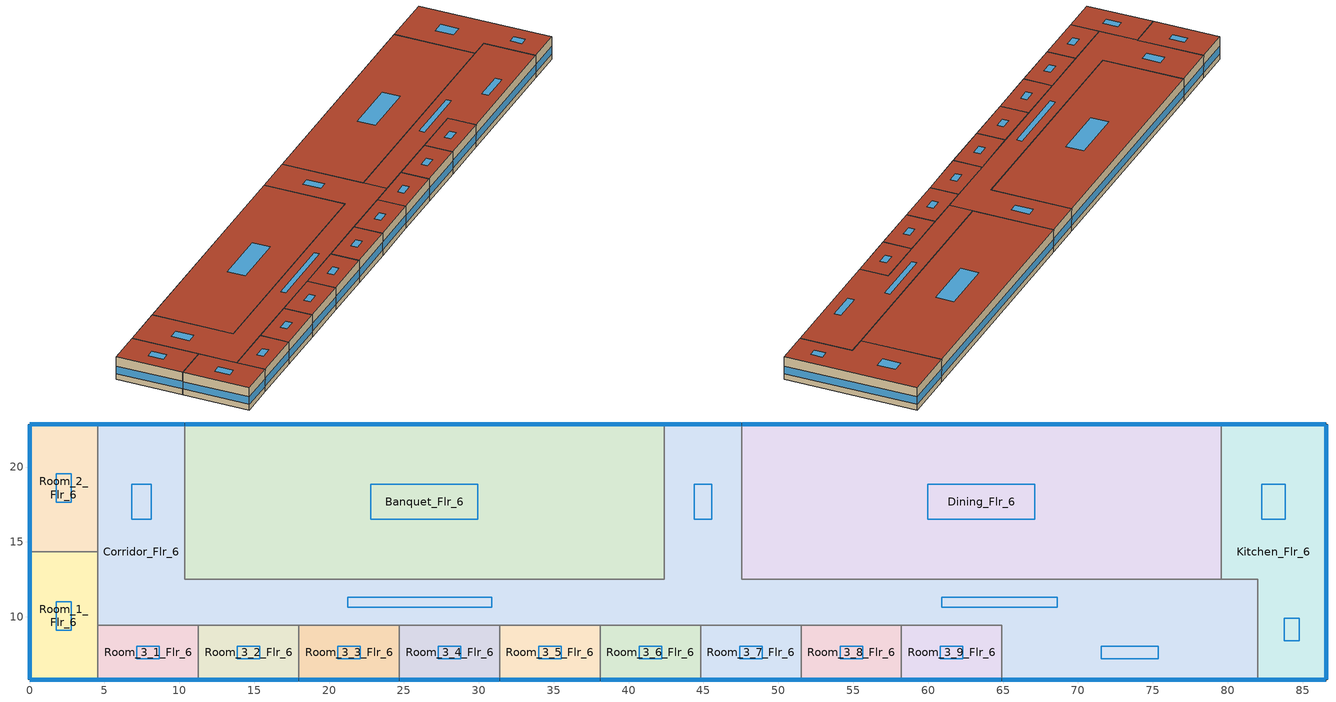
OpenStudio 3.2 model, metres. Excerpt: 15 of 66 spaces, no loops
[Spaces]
Room_2_Flr_6
 floor adiabatic (BTAP-Int-Wall): 4.57,22.86 4.57,14.33 0,14.33 0,22.86 z16.15
 wall outside: 4.57,22.86 0,22.86 0,14.33 z16.15:19.2
 wall to Room_1_Flr_6: 0,14.33 4.57,14.33 z16.15:19.2
 wall to Corridor_Flr_6: 4.57,14.33 4.57,22.86 z16.15:19.2
 window (BTAP-Ext-FixedWindow:U=0.220 SHGC=0.600): 4.55,22.86 0.03,22.86 / 0,22.83 0,14.35 z16.91:17.94
 roof outside: 4.57,14.33 4.57,22.86 0,22.86 0,14.33 z19.2
 skylight (BTAP-Ext-Skylights:U=0.220 SHGC=0.600): 2.8,17.64 2.8,19.55 1.77,19.55 1.77,17.64 z19.2
Banquet_Flr_6
 floor adiabatic (BTAP-Int-Wall): 42.37,22.86 42.37,12.5 10.36,12.5 10.36,22.86 z16.15
 wall outside: 42.37,22.86 10.36,22.86 z16.15:19.2
 wall to Corridor_Flr_6: 10.36,22.86 10.36,12.5 42.37,12.5 42.37,22.86 z16.15:19.2
 window (BTAP-Ext-FixedWindow:U=0.220 SHGC=0.600): 42.34,22.86 10.39,22.86 z16.91:17.93
 roof outside: 42.37,12.5 42.37,22.86 10.36,22.86 10.36,12.5 z19.2
 skylight (BTAP-Ext-Skylights:U=0.220 SHGC=0.600): 29.94,16.52 29.94,18.84 22.79,18.84 22.79,16.52 z19.2
Corridor_Flr_6
 floor adiabatic (BTAP-Int-Wall): 47.55,22.86 47.55,12.5 81.99,12.5 81.99,5.79 64.92,5.79 64.92,9.45 4.57,9.45 4.57,22.86 10.36,22.86 10.36,12.5 42.37,12.5 42.37,22.86 z16.15
 wall outside: 64.92,5.79 81.99,5.79 / 47.55,22.86 42.37,22.86 / 10.36,22.86 4.57,22.86 z16.15:19.2
 wall to Room_1_Flr_6: 4.57,14.33 4.57,9.45 z16.15:19.2
 wall to Kitchen_Flr_6: 81.99,5.79 81.99,12.5 79.55,12.5 z16.15:19.2
 wall to Dining_Flr_6: 79.55,12.5 47.55,12.5 47.55,22.86 z16.15:19.2
 wall to Room_3_1_Flr_6: 4.57,9.45 11.28,9.45 z16.15:19.2
 wall to Room_3_9_Flr_6: 58.22,9.45 64.92,9.45 64.92,5.79 z16.15:19.2
 wall to Room_3_4_Flr_6: 24.69,9.45 31.4,9.45 z16.15:19.2
 wall to Room_3_2_Flr_6: 11.28,9.45 17.98,9.45 z16.15:19.2
 wall to Room_3_3_Flr_6: 17.98,9.45 24.69,9.45 z16.15:19.2
 wall to Room_3_8_Flr_6: 51.51,9.45 58.22,9.45 z16.15:19.2
 wall to Room_3_5_Flr_6: 31.4,9.45 38.1,9.45 z16.15:19.2
 wall to Room_3_6_Flr_6: 38.1,9.45 44.81,9.45 z16.15:19.2
 wall to Room_3_7_Flr_6: 44.81,9.45 51.51,9.45 z16.15:19.2
 window (BTAP-Ext-FixedWindow:U=0.220 SHGC=0.600): 64.95,5.79 81.97,5.79 z16.91:17.93; 10.34,22.86 4.6,22.86 / 47.52,22.86 42.39,22.86 z16.91:17.94
 roof outside: 81.99,5.79 81.99,12.5 47.55,12.5 47.55,9.45 64.92,9.45 64.92,5.79 z19.2; 47.55,9.45 47.55,22.86 42.37,22.86 42.37,12.5 10.36,12.5 10.36,22.86 4.57,22.86 4.57,9.45 z19.2
 skylight (BTAP-Ext-Skylights:U=0.220 SHGC=0.600): 30.87,11.31 21.26,11.31 21.26,10.63 30.87,10.63 z19.2; 45.54,18.84 44.38,18.84 44.38,16.52 45.54,16.52 z19.2; 8.11,18.84 6.82,18.84 6.82,16.52 8.11,16.52 z19.2; 75.36,8.03 71.55,8.03 71.55,7.21 75.36,7.21 z19.2; 68.62,11.31 60.92,11.31 60.92,10.63 68.62,10.63 z19.2
Room_3_1_Flr_6
 floor adiabatic (BTAP-Int-Wall): 11.28,9.45 11.28,5.79 4.57,5.79 4.57,9.45 z16.15
 wall outside: 4.57,5.79 11.28,5.79 z16.15:19.2
 wall to Room_1_Flr_6: 4.57,9.45 4.57,5.79 z16.15:19.2
 wall to Room_3_2_Flr_6: 11.28,5.79 11.28,9.45 z16.15:19.2
 window (BTAP-Ext-FixedWindow:U=0.220 SHGC=0.600): 4.6,5.79 11.25,5.79 z16.91:17.94
 roof outside: 11.28,5.79 11.28,9.45 4.57,9.45 4.57,5.79 z19.2
 skylight (BTAP-Ext-Skylights:U=0.220 SHGC=0.600): 8.67,7.21 8.67,8.03 7.18,8.03 7.18,7.21 z19.2
Dining_Flr_6
 floor adiabatic (BTAP-Int-Wall): 79.55,22.86 79.55,12.5 47.55,12.5 47.55,22.86 z16.15
 wall outside: 79.55,22.86 47.55,22.86 z16.15:19.2
 wall to Kitchen_Flr_6: 79.55,12.5 79.55,22.86 z16.15:19.2
 window (BTAP-Ext-FixedWindow:U=0.220 SHGC=0.600): 79.53,22.86 47.57,22.86 z16.91:17.93
 roof outside: 79.55,12.5 79.55,22.86 47.55,22.86 47.55,12.5 z19.2
 skylight (BTAP-Ext-Skylights:U=0.220 SHGC=0.600): 67.13,16.52 67.13,18.84 59.97,18.84 59.97,16.52 z19.2
Room_1_Flr_6
 floor adiabatic (BTAP-Int-Wall): 4.57,14.33 4.57,5.79 0,5.79 0,14.33 z16.15
 wall outside: 0,14.33 0,5.79 4.57,5.79 z16.15:19.2
 window (BTAP-Ext-FixedWindow:U=0.220 SHGC=0.600): 0.03,5.79 4.55,5.79 / 0,14.3 0,5.82 z16.91:17.94
 roof outside: 4.57,5.79 4.57,14.33 0,14.33 0,5.79 z19.2
 skylight (BTAP-Ext-Skylights:U=0.220 SHGC=0.600): 2.8,9.1 2.8,11.01 1.77,11.01 1.77,9.1 z19.2
Kitchen_Flr_6
 floor adiabatic (BTAP-Int-Wall): 86.56,22.86 86.56,5.79 81.99,5.79 81.99,12.5 79.55,12.5 79.55,22.86 z16.15
 wall outside: 81.99,5.79 86.56,5.79 86.56,22.86 79.55,22.86 z16.15:19.2
 window (BTAP-Ext-FixedWindow:U=0.220 SHGC=0.600): 82.02,5.79 86.54,5.79 / 86.54,22.86 79.58,22.86 z16.91:17.94; 86.56,5.82 86.56,22.83 z16.91:17.93
 roof outside: 86.56,5.79 86.56,22.86 79.55,22.86 79.55,12.5 81.99,12.5 81.99,5.79 z19.2
 skylight (BTAP-Ext-Skylights:U=0.220 SHGC=0.600): 84.79,9.89 83.77,9.89 83.77,8.39 84.79,8.39 z19.2; 83.84,18.84 82.27,18.84 82.27,16.52 83.84,16.52 z19.2
Room_3_2_Flr_6
 floor adiabatic (BTAP-Int-Wall): 17.98,9.45 17.98,5.79 11.28,5.79 11.28,9.45 z16.15
 wall outside: 11.28,5.79 17.98,5.79 z16.15:19.2
 wall to Room_3_3_Flr_6: 17.98,5.79 17.98,9.45 z16.15:19.2
 window (BTAP-Ext-FixedWindow:U=0.220 SHGC=0.600): 11.3,5.79 17.96,5.79 z16.91:17.94
 roof outside: 17.98,5.79 17.98,9.45 11.28,9.45 11.28,5.79 z19.2
 skylight (BTAP-Ext-Skylights:U=0.220 SHGC=0.600): 15.38,7.21 15.38,8.03 13.88,8.03 13.88,7.21 z19.2
Room_3_3_Flr_6
 floor adiabatic (BTAP-Int-Wall): 24.69,9.45 24.69,5.79 17.98,5.79 17.98,9.45 z16.15
 wall outside: 17.98,5.79 24.69,5.79 z16.15:19.2
 wall to Room_3_4_Flr_6: 24.69,5.79 24.69,9.45 z16.15:19.2
 window (BTAP-Ext-FixedWindow:U=0.220 SHGC=0.600): 18.01,5.79 24.66,5.79 z16.91:17.94
 roof outside: 24.69,5.79 24.69,9.45 17.98,9.45 17.98,5.79 z19.2
 skylight (BTAP-Ext-Skylights:U=0.220 SHGC=0.600): 22.09,7.21 22.09,8.03 20.59,8.03 20.59,7.21 z19.2
Room_3_4_Flr_6
 floor adiabatic (BTAP-Int-Wall): 31.4,9.45 31.4,5.79 24.69,5.79 24.69,9.45 z16.15
 wall outside: 24.69,5.79 31.4,5.79 z16.15:19.2
 wall to Room_3_5_Flr_6: 31.4,5.79 31.4,9.45 z16.15:19.2
 window (BTAP-Ext-FixedWindow:U=0.220 SHGC=0.600): 24.72,5.79 31.37,5.79 z16.91:17.94
 roof outside: 31.4,5.79 31.4,9.45 24.69,9.45 24.69,5.79 z19.2
 skylight (BTAP-Ext-Skylights:U=0.220 SHGC=0.600): 28.79,7.21 28.79,8.03 27.29,8.03 27.29,7.21 z19.2
Room_3_5_Flr_6
 floor adiabatic (BTAP-Int-Wall): 38.1,9.45 38.1,5.79 31.4,5.79 31.4,9.45 z16.15
 wall outside: 31.4,5.79 38.1,5.79 z16.15:19.2
 wall to Room_3_6_Flr_6: 38.1,5.79 38.1,9.45 z16.15:19.2
 window (BTAP-Ext-FixedWindow:U=0.220 SHGC=0.600): 31.42,5.79 38.08,5.79 z16.91:17.94
 roof outside: 38.1,5.79 38.1,9.45 31.4,9.45 31.4,5.79 z19.2
 skylight (BTAP-Ext-Skylights:U=0.220 SHGC=0.600): 35.5,7.21 35.5,8.03 34,8.03 34,7.21 z19.2
Room_3_6_Flr_6
 floor adiabatic (BTAP-Int-Wall): 44.81,9.45 44.81,5.79 38.1,5.79 38.1,9.45 z16.15
 wall outside: 38.1,5.79 44.81,5.79 z16.15:19.2
 wall to Room_3_7_Flr_6: 44.81,5.79 44.81,9.45 z16.15:19.2
 window (BTAP-Ext-FixedWindow:U=0.220 SHGC=0.600): 38.13,5.79 44.78,5.79 z16.91:17.94
 roof outside: 44.81,5.79 44.81,9.45 38.1,9.45 38.1,5.79 z19.2
 skylight (BTAP-Ext-Skylights:U=0.220 SHGC=0.600): 42.2,7.21 42.2,8.03 40.71,8.03 40.71,7.21 z19.2
Room_3_7_Flr_6
 floor adiabatic (BTAP-Int-Wall): 51.51,9.45 51.51,5.79 44.81,5.79 44.81,9.45 z16.15
 wall outside: 44.81,5.79 51.51,5.79 z16.15:19.2
 wall to Room_3_8_Flr_6: 51.51,5.79 51.51,9.45 z16.15:19.2
 window (BTAP-Ext-FixedWindow:U=0.220 SHGC=0.600): 44.83,5.79 51.49,5.79 z16.91:17.94
 roof outside: 51.51,5.79 51.51,9.45 44.81,9.45 44.81,5.79 z19.2
 skylight (BTAP-Ext-Skylights:U=0.220 SHGC=0.600): 48.91,7.21 48.91,8.03 47.41,8.03 47.41,7.21 z19.2
Room_3_8_Flr_6
 floor adiabatic (BTAP-Int-Wall): 58.22,9.45 58.22,5.79 51.51,5.79 51.51,9.45 z16.15
 wall outside: 51.51,5.79 58.22,5.79 z16.15:19.2
 wall to Room_3_9_Flr_6: 58.22,5.79 58.22,9.45 z16.15:19.2
 window (BTAP-Ext-FixedWindow:U=0.220 SHGC=0.600): 51.54,5.79 58.19,5.79 z16.91:17.94
 roof outside: 58.22,5.79 58.22,9.45 51.51,9.45 51.51,5.79 z19.2
 skylight (BTAP-Ext-Skylights:U=0.220 SHGC=0.600): 55.62,7.21 55.62,8.03 54.12,8.03 54.12,7.21 z19.2
Room_3_9_Flr_6
 floor adiabatic (BTAP-Int-Wall): 64.92,9.45 64.92,5.79 58.22,5.79 58.22,9.45 z16.15
 wall outside: 58.22,5.79 64.92,5.79 z16.15:19.2
 window (BTAP-Ext-FixedWindow:U=0.220 SHGC=0.600): 58.25,5.79 64.9,5.79 z16.91:17.94
 roof outside: 64.92,5.79 64.92,9.45 58.22,9.45 58.22,5.79 z19.2
 skylight (BTAP-Ext-Skylights:U=0.220 SHGC=0.600): 62.32,7.21 62.32,8.03 60.82,8.03 60.82,7.21 z19.2
[Site]
Calgary Intl AP_AB_CAN: Latitude {deg}=51.114; Longitude {deg}=-114.02; Time Zone {hr}=-7; Elevation {m}=1084.1; Terrain=City
[Building]
LargeHotel: North Axis {deg}=0; Default Construction Set=BTAP-Mass at hdd = 5000.0; Standards Number of Stories=7; Standards Number of Above Ground Stories=6; Standards Template=NECB2015; Standards Building Type=LargeHotel
[Site:WaterMainsTemperature]
Calculation Method=Correlation; Annual Average Outdoor Air Temperature {C}=5; Maximum Difference In Monthly Average Outdoor Air Temperatures {deltaC}=23.3
[Site:GroundTemperature:BuildingSurface]
19.527, 19.502, 19.536, 19.598, 20.002, 21.64, 22.225, 22.375, 21.449, 20.121, 19.802, 19.633
[SizingPeriod:DesignDay] Barometric Pressure {Pa}=88961; Sky Clearness=0; Rain Indicator=0; Snow Indicator=0; Day of Month=21; Daylight Saving Time Indicator=0; Humidity Indicating Type=Wetbulb; Dry-Bulb Temperature Range Modifier Type=DefaultMultipliers
Name | Maximum Dry-Bulb Temperature {C} | Daily Dry-Bulb Temperature Range {deltaC} | Humidity Indicating Conditions at Maximum Dry-Bulb | Wind Speed {m/s} | Wind Direction {deg} | Month | Day Type | Solar Model Indicator | ASHRAE Taub | ASHRAE Taud
Calgary Intl AP Ann Clg .4% Condns DB=>MWB | 28.5 | 12.1 | 16.1 | 4.5 | 160 | 7 | SummerDesignDay | ASHRAETau | 0.339 | 2.421
Calgary Intl AP Ann Htg 99.6% Condns DB | -28.5 | 0 | -28.5 | 2.9 | 200 | 1 | WinterDesignDay | ASHRAEClearSky
[Material:NoMass] Roughness=Smooth; Thermal Absorptance=0.9; Solar Absorptance=0.7
Name | Thermal Resistance {m2-K/W} | Visible Absorptance
Typical Carpet Pad; Typical Carpet Pad 1 | 0.21648 | 0.8
Typical Insulation 1 | 5.91238 | 0.7
Typical Insulation 2 | 4.49096 | 0.7
Typical Insulation 3 | 6.17282 | 0.7
Typical Carpet Pad 2 | 1.25503 | 0.8
Typical Carpet Pad 3; Typical Carpet Pad 4 | 3.45515 | 0.8
Typical Insulation 4 | 0.454528 | 0.7
Typical Insulation 5 | 0.454545 | 0.7
[Material]
Name | Roughness | Thickness {m} | Conductivity {W/m-K} | Density {kg/m3} | Specific Heat {J/kg-K} | Thermal Absorptance | Solar Absorptance | Visible Absorptance
G05 25mm wood | MediumSmooth | 0.0254 | 0.15 | 608 | 1630 | 0.9 | 0.5 | 0.5
100mm Normalweight concrete floor 1 | MediumSmooth | 0.1016 | 2.31 | 2322 | 832
G01 13mm gypsum board 1 | Smooth | 0.0127 | 0.16 | 800 | 1090 | 0.9 | 0.7 | 0.5
4 in. Normalweight Concrete Floor 1 | MediumRough | 0.1016 | 2.31 | 2322 | 832 | 0.9 | 0.7 | 0.7
1IN Stucco 1 | Smooth | 0.0253 | 0.6918 | 1858 | 837 | 0.9 | 0.7 | 0.92
8IN CONCRETE HW RefBldg 1 | Rough | 0.2032 | 1.311 | 2240 | 836.8 | 0.9 | 0.7 | 0.7
1/2IN Gypsum 1 | Smooth | 0.0127 | 0.16 | 784.9 | 830 | 0.9 | 0.4 | 0.4
Metal Roof Surface 1; F08 Metal surface 1 | Smooth | 0.0008 | 45.28 | 7824 | 500 | 0.9 | 0.7 | 0.7
6 in. Normalweight Concrete Floor 1; 6 in. Normalweight Concrete Floor 2; 6 in. Normalweight Concrete Floor 3 | MediumRough | 0.1524 | 2.31 | 2322 | 832 | 0.9 | 0.7 | 0.7
[Construction]
BTAP-Int-Partition; BTAP-Int-Door: G05 25mm wood
BTAP-Int-Floor: 100mm Normalweight concrete floor 1, Typical Carpet Pad
BTAP-Int-Wall: G01 13mm gypsum board 1, G01 13mm gypsum board 1
BTAP-Int-Ceiling: Typical Carpet Pad, 100mm Normalweight concrete floor 1
BTAP-Int-Window: SimpleGlazing
BTAP-Ext-Floor-Mass:U-0.162: Typical Insulation 1, 4 in. Normalweight Concrete Floor 1, Typical Carpet Pad 1
BTAP-Ext-Wall-Mass:U-0.21: 1IN Stucco 1, 8IN CONCRETE HW RefBldg 1, Typical Insulation 2, 1/2IN Gypsum 1
BTAP-Ext-Roof-Metal:U-0.162: Metal Roof Surface 1, Typical Insulation 3
BTAP-Grnd-Floor-Mass:U-0.757: 6 in. Normalweight Concrete Floor 1, Typical Carpet Pad 2
BTAP-Grnd-Wall-Mass:U-0.284: 6 in. Normalweight Concrete Floor 2, Typical Carpet Pad 3
BTAP-Grnd-Roof-Mass:U-0.284: 6 in. Normalweight Concrete Floor 3, Typical Carpet Pad 4
BTAP-Ext-FixedWindow:U=0.220 SHGC=0.600; BTAP-Ext-GlassDoors:U=0.220 SHGC=0.600; BTAP-Ext-Skylights:U=0.220 SHGC=0.600; BTAP-Ext-DaylightDomes:U=0.220 SHGC=0.600; BTAP-Ext-DaylightDiffuser:U=0.220 SHGC=0.600: SimpleGlazing:U=0.220 SHGC=0.600
BTAP-Ext-Door:U-2.2: F08 Metal surface 1, Typical Insulation 4
BTAP-Ext-OverHeadDoor:U-2.2: Typical Insulation 5
[DefaultConstructionSet]
BTAP-Mass at hdd = 5000.0: Default Exterior Surface Constructions=BTAP-Mass at hdd = 5000.0; Default Interior Surface Constructions=Default Surface Constructions 2; Default Ground Contact Surface Constructions=BTAP-Mass at hdd = 5000.0 1; Default Exterior SubSurface Constructions=BTAP-Mass at hdd = 5000.0; Default Interior SubSurface Constructions=Default Sub Surface Constructions 2; Interior Partition Construction=BTAP-Int-Partition
[DefaultSurfaceConstructions]
Name | Floor Construction | Wall Construction | Roof Ceiling Construction
Default Surface Constructions 2 | BTAP-Int-Floor | BTAP-Int-Wall | BTAP-Int-Ceiling
BTAP-Mass at hdd = 5000.0 | BTAP-Ext-Floor-Mass:U-0.162 | BTAP-Ext-Wall-Mass:U-0.21 | BTAP-Ext-Roof-Metal:U-0.162
BTAP-Mass at hdd = 5000.0 1 | BTAP-Grnd-Floor-Mass:U-0.757 | BTAP-Grnd-Wall-Mass:U-0.284 | BTAP-Grnd-Roof-Mass:U-0.284
[DefaultSubSurfaceConstructions]
Name | Fixed Window Construction | Operable Window Construction | Door Construction | Glass Door Construction | Overhead Door Construction | Skylight Construction | Tubular Daylight Dome Construction | Tubular Daylight Diffuser Construction
Default Sub Surface Constructions 2 | BTAP-Int-Window | BTAP-Int-Window | BTAP-Int-Door
BTAP-Mass at hdd = 5000.0 | BTAP-Ext-FixedWindow:U=0.220 SHGC=0.600 | BTAP-Ext-FixedWindow:U=0.220 SHGC=0.600 | BTAP-Ext-Door:U-2.2 | BTAP-Ext-GlassDoors:U=0.220 SHGC=0.600 | BTAP-Ext-OverHeadDoor:U-2.2 | BTAP-Ext-Skylights:U=0.220 SHGC=0.600 | BTAP-Ext-DaylightDomes:U=0.220 SHGC=0.600 | BTAP-Ext-DaylightDiffuser:U=0.220 SHGC=0.600
[WindowMaterial:SimpleGlazingSystem] U-Factor {W/m2-K}=2.2; Solar Heat Gain Coefficient=0.6; Visible Transmittance=0.21
SimpleGlazing; SimpleGlazing:U=0.220 SHGC=0.600
[Space] Building Story=Building Story 4
Name | Space Type | Thermal Zone | Part of Total Floor Area
Room_2_Flr_6 | Space Function Guest room | DU_BT=Space Function_ST=Guest room_FL=Building Story 4_SCHF 4 | Yes
Banquet_Flr_6; Dining_Flr_6 | Space Function Dining area - other | ALL_ST=Dining area - other_FL=Building Story 4_SCH=B | Yes
Kitchen_Flr_6 | Space Function Food preparation area | ALL_ST=Food preparation area_FL=Building Story 4_SCH=B | Yes
Corridor_Flr_6 | Space Function Corridor/Transition area other-sch-F | WILD_ST=Corridor/Transition area other-sch-E_FL=Building Story 4_SCH=F | Yes
Room_3_1_Flr_6 | Space Function Guest room | DU_BT=Space Function_ST=Guest room_FL=Building Story 4_SCHF 3 | Yes
Room_1_Flr_6 | Space Function Guest room | DU_BT=Space Function_ST=Guest room_FL=Building Story 4_SCHF 10 | Yes
Room_3_2_Flr_6 | Space Function Guest room | DU_BT=Space Function_ST=Guest room_FL=Building Story 4_SCHF 8
Room_3_3_Flr_6 | Space Function Guest room | DU_BT=Space Function_ST=Guest room_FL=Building Story 4_SCHF 5
Room_3_4_Flr_6 | Space Function Guest room | DU_BT=Space Function_ST=Guest room_FL=Building Story 4_SCHF 6
Room_3_5_Flr_6 | Space Function Guest room | DU_BT=Space Function_ST=Guest room_FL=Building Story 4_SCHF 7
Room_3_6_Flr_6 | Space Function Guest room | DU_BT=Space Function_ST=Guest room_FL=Building Story 4_SCHF 2
Room_3_7_Flr_6 | Space Function Guest room | DU_BT=Space Function_ST=Guest room_FL=Building Story 4_SCHF 1
Room_3_8_Flr_6 | Space Function Guest room | DU_BT=Space Function_ST=Guest room_FL=Building Story 4_SCHF 9
Room_3_9_Flr_6 | Space Function Guest room | DU_BT=Space Function_ST=Guest room_FL=Building Story 4_SCHF
[BuildingStory]
Building Story 4: Nominal Z Coordinate {m}=16.152
[SpaceType] Standards Building Type=Space Function
Name | Default Schedule Set | Design Specification Outdoor Air Object | Standards Space Type
Space Function Dining area - other | Space Function Dining area - other Schedule Set | Space Function Dining area - other Ventilation | Dining area - other
Space Function Food preparation area | Space Function Food preparation area Schedule Set | Space Function Food preparation area Ventilation | Food preparation area
Space Function Guest room | Space Function Guest room Schedule Set | Space Function Guest room Ventilation | Guest room
Space Function Corridor/Transition area other-sch-F | Space Function Corridor/Transition area other-sch-F Schedule Set | Space Function Corridor/Transition area other-sch-F Ventilation | Corridor/Transition area other-sch-F
[People:Definition] Number of People Calculation Method=People/Area; Fraction Radiant=0.3
Name | People per Space Floor Area {person/m2}
Space Function Dining area - other People Definition | 0.100036
Space Function Food preparation area People Definition | 0.0500182
Space Function Guest room People Definition | 0.0400145
Space Function Corridor/Transition area other-sch-F People Definition | 0.0100036
[People] Work Efficiency Schedule=Work Efficiency Schedule; Clothing Insulation Schedule=Clothing Schedule; Air Velocity Schedule=Air Velocity Schedule; Multiplier=1
Name | People Definition | Space or SpaceType
Space Function Dining area - other People | Space Function Dining area - other People Definition | Space Function Dining area - other
Space Function Food preparation area People | Space Function Food preparation area People Definition | Space Function Food preparation area
Space Function Guest room People | Space Function Guest room People Definition | Space Function Guest room
Space Function Corridor/Transition area other-sch-F People | Space Function Corridor/Transition area other-sch-F People Definition | Space Function Corridor/Transition area other-sch-F
[Lights:Definition] Design Level Calculation Method=Watts/Area; Fraction Radiant=0.5; Fraction Visible=0.2
Name | Watts per Space Floor Area {W/m2}
Space Function Dining area - other Lights Definition | 7.00254
Space Function Food preparation area Lights Definition | 13.1048
Space Function Guest room Lights Definition | 5.10185
Space Function Corridor/Transition area other-sch-F Lights Definition | 7.10258
[Lights] Fraction Replaceable=1
Name | Lights Definition | Space or SpaceType
Space Function Dining area - other Lights | Space Function Dining area - other Lights Definition | Space Function Dining area - other
Space Function Food preparation area Lights | Space Function Food preparation area Lights Definition | Space Function Food preparation area
Space Function Guest room Lights | Space Function Guest room Lights Definition | Space Function Guest room
Space Function Corridor/Transition area other-sch-F Lights | Space Function Corridor/Transition area other-sch-F Lights Definition | Space Function Corridor/Transition area other-sch-F
[DesignSpecification:OutdoorAir] Outdoor Air Method=Sum
Name | Outdoor Air Flow per Person {m3/s-person} | Outdoor Air Flow per Floor Area {m3/s-m2}
Space Function Dining area - other Ventilation | 0.0710942
Space Function Food preparation area Ventilation | 0.0304689
Space Function Guest room Ventilation |  | 0.00046228
Space Function Corridor/Transition area other-sch-F Ventilation |  | 0.000254
[DefaultScheduleSet] People Activity Level Schedule=NECB-Activity; Infiltration Schedule=Always On
Name | Number of People Schedule | Lighting Schedule | Electric Equipment Schedule
Space Function Dining area - other Schedule Set | NECB-B-Occupancy | NECB-B-Lighting | NECB-B-Electric-Equipment
Space Function Food preparation area Schedule Set | NECB-B-Occupancy | NECB-B-Occupancy-NECB-B-Lighting-0.0-0.0-0.67-Light Ruleset | NECB-B-Electric-Equipment
Space Function Guest room Schedule Set; Space Function Corridor/Transition area other-sch-F Schedule Set | NECB-F-Occupancy | NECB-F-Lighting | NECB-F-Electric-Equipment
[ThermostatSetpoint:DualSetpoint]
Name | Heating Setpoint Temperature Schedule | Cooling Setpoint Temperature Schedule
Space Function Guest room Thermostat 107; Space Function Guest room Thermostat 108; Space Function Guest room Thermostat 109; Space Function Guest room Thermostat 126; Space Function Guest room Thermostat 131; Space Function Guest room Thermostat 132; Space Function Guest room Thermostat 135; Space Function Guest room Thermostat 139; Space Function Guest room Thermostat 140; Space Function Guest room Thermostat 142; Space Function Guest room Thermostat 148; Space Function Corridor/Transition area other-sch-F Thermostat 1 | NECB-F-Thermostat Setpoint-Heating | NECB-F-Thermostat Setpoint-Cooling
Space Function Dining area - other Thermostat 5; Space Function Food preparation area Thermostat 3 | NECB-B-Thermostat Setpoint-Heating | NECB-B-Thermostat Setpoint-Cooling
[ElectricEquipment:Definition] Design Level Calculation Method=Watts/Area; Fraction Radiant=0.5
Name | Watts per Space Floor Area {W/m2}
Space Function Dining area - other Elec Equip Definition | 1.00036
Space Function Food preparation area Elec Equip Definition | 10.0036
Space Function Guest room Elec Equip Definition | 2.50091
[ElectricEquipment]
Name | Electric Equipment Definition | Space or SpaceType
Space Function Dining area - other Elec Equip | Space Function Dining area - other Elec Equip Definition | Space Function Dining area - other
Space Function Food preparation area Elec Equip | Space Function Food preparation area Elec Equip Definition | Space Function Food preparation area
Space Function Guest room Elec Equip | Space Function Guest room Elec Equip Definition | Space Function Guest room
[SpaceInfiltration:DesignFlowRate] Design Flow Rate Calculation Method=Flow/ExteriorArea
Name | Space or SpaceType | Schedule | Flow per Exterior Surface Area {m3/s-m2} | Constant Term Coefficient | Temperature Term Coefficient | Velocity Term Coefficient | Velocity Squared Term Coefficient
Banquet_Flr_6 Infiltration | Banquet_Flr_6 | Always On Discrete | 0.00025 | 0 | 0 | 0.224 | 0
Corridor_Flr_6 Infiltration | Corridor_Flr_6 | Always On Discrete | 0.00025 | 0 | 0 | 0.224 | 0
Dining_Flr_6 Infiltration | Dining_Flr_6 | Always On Discrete | 0.00025 | 0 | 0 | 0.224 | 0
Kitchen_Flr_6 Infiltration | Kitchen_Flr_6 | Always On Discrete | 0.00025 | 0 | 0 | 0.224 | 0
Room_1_Flr_6 Infiltration | Room_1_Flr_6 | Always On Discrete | 0.00025 | 0 | 0 | 0.224 | 0
Room_2_Flr_6 Infiltration | Room_2_Flr_6 | Always On Discrete | 0.00025 | 0 | 0 | 0.224 | 0
Room_3_1_Flr_6 Infiltration | Room_3_1_Flr_6 | Always On Discrete | 0.00025 | 0 | 0 | 0.224 | 0
Room_3_2_Flr_6 Infiltration | Room_3_2_Flr_6 | Always On Discrete | 0.00025 | 0 | 0 | 0.224 | 0
Room_3_3_Flr_6 Infiltration | Room_3_3_Flr_6 | Always On Discrete | 0.00025 | 0 | 0 | 0.224 | 0
Room_3_4_Flr_6 Infiltration | Room_3_4_Flr_6 | Always On Discrete | 0.00025 | 0 | 0 | 0.224 | 0
Room_3_5_Flr_6 Infiltration | Room_3_5_Flr_6 | Always On Discrete | 0.00025 | 0 | 0 | 0.224 | 0
Room_3_6_Flr_6 Infiltration | Room_3_6_Flr_6 | Always On Discrete | 0.00025 | 0 | 0 | 0.224 | 0
Room_3_7_Flr_6 Infiltration | Room_3_7_Flr_6 | Always On Discrete | 0.00025 | 0 | 0 | 0.224 | 0
Room_3_8_Flr_6 Infiltration | Room_3_8_Flr_6 | Always On Discrete | 0.00025 | 0 | 0 | 0.224 | 0
Room_3_9_Flr_6 Infiltration | Room_3_9_Flr_6 | Always On Discrete | 0.00025 | 0 | 0 | 0.224 | 0
Space Function Corridor/Transition area other-sch-F Infiltration | Space Function Corridor/Transition area other-sch-F |  | 0.000250063
[ThermalZone] Use Ideal Air Loads=No
Name | Thermostat
DU_BT=Space Function_ST=Guest room_FL=Building Story 4_SCHF | Space Function Guest room Thermostat 107
DU_BT=Space Function_ST=Guest room_FL=Building Story 4_SCHF 1 | Space Function Guest room Thermostat 108
DU_BT=Space Function_ST=Guest room_FL=Building Story 4_SCHF 2 | Space Function Guest room Thermostat 109
DU_BT=Space Function_ST=Guest room_FL=Building Story 4_SCHF 3 | Space Function Guest room Thermostat 126
DU_BT=Space Function_ST=Guest room_FL=Building Story 4_SCHF 4 | Space Function Guest room Thermostat 131
DU_BT=Space Function_ST=Guest room_FL=Building Story 4_SCHF 5 | Space Function Guest room Thermostat 132
DU_BT=Space Function_ST=Guest room_FL=Building Story 4_SCHF 6 | Space Function Guest room Thermostat 135
DU_BT=Space Function_ST=Guest room_FL=Building Story 4_SCHF 7 | Space Function Guest room Thermostat 139
DU_BT=Space Function_ST=Guest room_FL=Building Story 4_SCHF 8 | Space Function Guest room Thermostat 140
DU_BT=Space Function_ST=Guest room_FL=Building Story 4_SCHF 9 | Space Function Guest room Thermostat 142
DU_BT=Space Function_ST=Guest room_FL=Building Story 4_SCHF 10 | Space Function Guest room Thermostat 148
ALL_ST=Dining area - other_FL=Building Story 4_SCH=B | Space Function Dining area - other Thermostat 5
ALL_ST=Food preparation area_FL=Building Story 4_SCH=B | Space Function Food preparation area Thermostat 3
WILD_ST=Corridor/Transition area other-sch-E_FL=Building Story 4_SCH=F | Space Function Corridor/Transition area other-sch-F Thermostat 1
[Foundation:Kiva]
Bldg Kiva Foundation: Wall Height Above Grade {m}=0; Wall Depth Below Slab {m}=0
[Foundation:Kiva:Settings]

[Schedule:Ruleset]
Clothing Schedule: Default Day Schedule=Clothing Schedule Default Winter Clothes
Air Velocity Schedule: Default Day Schedule=Air Velocity Schedule Default
Work Efficiency Schedule: Default Day Schedule=Work Efficiency Schedule Default
NECB-Activity: Default Day Schedule=NECB-Activity Default; Summer Design Day Schedule=NECB-Activity Summer Design Day; Winter Design Day Schedule=NECB-Activity Winter Design Day
Always On: Default Day Schedule=Always On Default
NECB-B-Occupancy: Default Day Schedule=NECB-B-Occupancy Default
NECB-B-Lighting: Default Day Schedule=NECB-B-Lighting Default
NECB-B-Electric-Equipment: Default Day Schedule=NECB-B-Electric-Equipment Default
NECB-B-Thermostat Setpoint-Heating: Default Day Schedule=NECB-B-Thermostat Setpoint-Heating Default
NECB-B-Thermostat Setpoint-Cooling: Default Day Schedule=NECB-B-Thermostat Setpoint-Cooling Default
NECB-B-Occupancy-NECB-B-Lighting-0.0-0.0-0.67-Light Ruleset: Default Day Schedule=NECB-B-Occupancy-NECB-B-Lighting-0.0-0.0-0.67-Light Default
NECB-F-Occupancy: Default Day Schedule=NECB-F-Occupancy Default
NECB-F-Lighting: Default Day Schedule=NECB-F-Lighting Default
NECB-F-Electric-Equipment: Default Day Schedule=NECB-F-Electric-Equipment Default
NECB-F-Thermostat Setpoint-Heating: Default Day Schedule=NECB-F-Thermostat Setpoint-Heating Default
NECB-F-Thermostat Setpoint-Cooling: Default Day Schedule=NECB-F-Thermostat Setpoint-Cooling Default
[Schedule:Day]
Clothing Schedule Default Winter Clothes; Always On Default: 24, 0, 1
Clothing Schedule Summer Clothes: 24, 0, 0.5
Air Velocity Schedule Default: 24, 0, 0.2
Work Efficiency Schedule Default: 24, 0, 0
NECB-Activity Default; NECB-Activity Winter Design Day; NECB-Activity Summer Design Day: 24, 0, 130
NECB-B-Occupancy Default; NECB-B-Occupancy Default|Wkdy Day: 1, 0, 0.3, 2, 0, 0.1, 9, 0, 0, 10, 0, 0.1, 11, 0, 0.2, 12, 0, 0.5, 13, 0, 0.9, 14, 0, 0.8, 15, 0, 0.5, 17, 0, 0.2, 18, 0, 0.3, 19, 0, 0.6, 22, 0, 0.9, 23, 0, 0.6, 24, 0, 0.4
NECB-B-Occupancy Sat Day: 1, 0, 0.5, 2, 0, 0.3, 9, 0, 0, 10, 0, 0.1, 11, 0, 0.2, 12, 0, 0.5, 13, 0, 0.9, 14, 0, 0.8, 15, 0, 0.5, 17, 0, 0.2, 18, 0, 0.3, 19, 0, 0.6, 22, 0, 0.9, 24, 0, 0.6
NECB-B-Occupancy Sun|Hol Day: 1, 0, 0.1, 2, 0, 0.3, 10, 0, 0, 11, 0, 0.1, 12, 0, 0.4, 14, 0, 0.5, 15, 0, 0.4, 18, 0, 0.2, 19, 0, 0.5, 21, 0, 0.7, 22, 0, 0.5, 23, 0, 0.3, 24, 0, 0.1
NECB-B-Lighting Default; NECB-B-Lighting Default|Wkdy Day; NECB-B-Lighting Sat Day; NECB-B-Electric-Equipment Default; NECB-B-Electric-Equipment Default|Wkdy Day; NECB-B-Electric-Equipment Sat Day; NECB-B-Occupancy-NECB-B-Lighting-0.0-0.0-0.67-Light Default; NECB-B-Occupancy-NECB-B-Lighting-0.0-0.0-0.67-Default|Wkdy-Light Day; NECB-B-Occupancy-NECB-B-Lighting-0.0-0.0-0.67-Sat-Light Day: 1, 0, 0.9, 2, 0, 0.5, 9, 0, 0.1, 10, 0, 0.5, 11, 0, 0.7, 24, 0, 0.9
NECB-B-Lighting Sun|Hol Day; NECB-B-Electric-Equipment Sun|Hol Day; NECB-B-Occupancy-NECB-B-Lighting-0.0-0.0-0.67-Sun|Hol-Light Day: 2, 0, 0.5, 10, 0, 0.1, 11, 0, 0.5, 23, 0, 0.9, 24, 0, 0.5
NECB-B-Thermostat Setpoint-Heating Default; NECB-B-Thermostat Setpoint-Heating Default|Wkdy Day; NECB-B-Thermostat Setpoint-Heating Sat Day: 2, 0, 22, 8, 0, 18, 9, 0, 20, 24, 0, 22
NECB-B-Thermostat Setpoint-Heating Sun|Hol Day: 1, 0, 18, 2, 0, 22, 9, 0, 18, 10, 0, 20, 23, 0, 22, 24, 0, 18
NECB-B-Thermostat Setpoint-Cooling Default; NECB-B-Thermostat Setpoint-Cooling Default|Wkdy Day; NECB-B-Thermostat Setpoint-Cooling Sat Day: 1, 0, 24, 8, 0, 35, 24, 0, 24
NECB-B-Thermostat Setpoint-Cooling Sun|Hol Day: 9, 0, 35, 23, 0, 24, 24, 0, 35
NECB-F-Occupancy Default; NECB-F-Occupancy Default|Wkdy Day; NECB-F-Occupancy Sat Day; NECB-F-Occupancy Sun|Hol Day: 7, 0, 0.63, 8, 0, 0.49, 10, 0, 0.28, 16, 0, 0.14, 17, 0, 0.21, 20, 0, 0.35, 22, 0, 0.49, 23, 0, 0.56, 24, 0, 0.63
NECB-F-Lighting Default; NECB-F-Lighting Default|Wkdy Day; NECB-F-Lighting Sat Day; NECB-F-Lighting Sun|Hol Day; NECB-F-Electric-Equipment Default; NECB-F-Electric-Equipment Default|Wkdy Day; NECB-F-Electric-Equipment Sat Day; NECB-F-Electric-Equipment Sun|Hol Day: 1, 0, 0.21, 3, 0, 0.14, 6, 0, 0.07, 7, 0, 0.14, 8, 0, 0.28, 9, 0, 0.35, 11, 0, 0.28, 12, 0, 0.21, 19, 0, 0.14, 20, 0, 0.42, 21, 0, 0.56, 22, 0, 0.63, 23, 0, 0.56, 24, 0, 0.42
NECB-F-Thermostat Setpoint-Heating Default; NECB-F-Thermostat Setpoint-Heating Default|Wkdy Day; NECB-F-Thermostat Setpoint-Heating Sat Day; NECB-F-Thermostat Setpoint-Heating Sun|Hol Day: 1, 0, 22, 7, 0, 18, 8, 0, 20, 24, 0, 22
NECB-F-Thermostat Setpoint-Cooling Default; NECB-F-Thermostat Setpoint-Cooling Default|Wkdy Day; NECB-F-Thermostat Setpoint-Cooling Sat Day; NECB-F-Thermostat Setpoint-Cooling Sun|Hol Day: 24, 0, 24
[Schedule:Rule] Date Specification Type=DateRange; Start Day=1
Name | Schedule Ruleset | Rule Order | Day Schedule | Start Month | End Month | End Day | Apply Monday | Apply Tuesday | Apply Wednesday | Apply Thursday | Apply Friday | Apply Saturday | Apply Sunday
Schedule Rule 1 | Clothing Schedule | 0 | Clothing Schedule Summer Clothes | 5 | 9 | 30
Schedule Rule 17 | NECB-B-Occupancy | 2 | NECB-B-Occupancy Default|Wkdy Day | 1 | 12 | 31 | Yes | Yes | Yes | Yes | Yes
Schedule Rule 18 | NECB-B-Occupancy | 1 | NECB-B-Occupancy Sat Day | 1 | 12 | 31 |  |  |  |  |  | Yes
Schedule Rule 19 | NECB-B-Occupancy | 0 | NECB-B-Occupancy Sun|Hol Day | 1 | 12 | 31 |  |  |  |  |  |  | Yes
Schedule Rule 20 | NECB-B-Lighting | 2 | NECB-B-Lighting Default|Wkdy Day | 1 | 12 | 31 | Yes | Yes | Yes | Yes | Yes
Schedule Rule 21 | NECB-B-Lighting | 1 | NECB-B-Lighting Sat Day | 1 | 12 | 31 |  |  |  |  |  | Yes
Schedule Rule 22 | NECB-B-Lighting | 0 | NECB-B-Lighting Sun|Hol Day | 1 | 12 | 31 |  |  |  |  |  |  | Yes
Schedule Rule 23 | NECB-B-Electric-Equipment | 2 | NECB-B-Electric-Equipment Default|Wkdy Day | 1 | 12 | 31 | Yes | Yes | Yes | Yes | Yes
Schedule Rule 24 | NECB-B-Electric-Equipment | 1 | NECB-B-Electric-Equipment Sat Day | 1 | 12 | 31 |  |  |  |  |  | Yes
Schedule Rule 25 | NECB-B-Electric-Equipment | 0 | NECB-B-Electric-Equipment Sun|Hol Day | 1 | 12 | 31 |  |  |  |  |  |  | Yes
Schedule Rule 26 | NECB-B-Thermostat Setpoint-Heating | 2 | NECB-B-Thermostat Setpoint-Heating Default|Wkdy Day | 1 | 12 | 31 | Yes | Yes | Yes | Yes | Yes
Schedule Rule 27 | NECB-B-Thermostat Setpoint-Heating | 1 | NECB-B-Thermostat Setpoint-Heating Sat Day | 1 | 12 | 31 |  |  |  |  |  | Yes
Schedule Rule 28 | NECB-B-Thermostat Setpoint-Heating | 0 | NECB-B-Thermostat Setpoint-Heating Sun|Hol Day | 1 | 12 | 31 |  |  |  |  |  |  | Yes
Schedule Rule 29 | NECB-B-Thermostat Setpoint-Cooling | 2 | NECB-B-Thermostat Setpoint-Cooling Default|Wkdy Day | 1 | 12 | 31 | Yes | Yes | Yes | Yes | Yes
Schedule Rule 30 | NECB-B-Thermostat Setpoint-Cooling | 1 | NECB-B-Thermostat Setpoint-Cooling Sat Day | 1 | 12 | 31 |  |  |  |  |  | Yes
Schedule Rule 31 | NECB-B-Thermostat Setpoint-Cooling | 0 | NECB-B-Thermostat Setpoint-Cooling Sun|Hol Day | 1 | 12 | 31 |  |  |  |  |  |  | Yes
Schedule Rule 32 | NECB-B-Occupancy-NECB-B-Lighting-0.0-0.0-0.67-Light Ruleset | 2 | NECB-B-Occupancy-NECB-B-Lighting-0.0-0.0-0.67-Default|Wkdy-Light Day | 1 | 12 | 31 | Yes | Yes | Yes | Yes | Yes
Schedule Rule 33 | NECB-B-Occupancy-NECB-B-Lighting-0.0-0.0-0.67-Light Ruleset | 1 | NECB-B-Occupancy-NECB-B-Lighting-0.0-0.0-0.67-Sat-Light Day | 1 | 12 | 31 |  |  |  |  |  | Yes
Schedule Rule 34 | NECB-B-Occupancy-NECB-B-Lighting-0.0-0.0-0.67-Light Ruleset | 0 | NECB-B-Occupancy-NECB-B-Lighting-0.0-0.0-0.67-Sun|Hol-Light Day | 1 | 12 | 31 |  |  |  |  |  |  | Yes
Schedule Rule 35 | NECB-F-Occupancy | 2 | NECB-F-Occupancy Default|Wkdy Day | 1 | 12 | 31 | Yes | Yes | Yes | Yes | Yes
Schedule Rule 36 | NECB-F-Occupancy | 1 | NECB-F-Occupancy Sat Day | 1 | 12 | 31 |  |  |  |  |  | Yes
Schedule Rule 37 | NECB-F-Occupancy | 0 | NECB-F-Occupancy Sun|Hol Day | 1 | 12 | 31 |  |  |  |  |  |  | Yes
Schedule Rule 38 | NECB-F-Lighting | 2 | NECB-F-Lighting Default|Wkdy Day | 1 | 12 | 31 | Yes | Yes | Yes | Yes | Yes
Schedule Rule 39 | NECB-F-Lighting | 1 | NECB-F-Lighting Sat Day | 1 | 12 | 31 |  |  |  |  |  | Yes
Schedule Rule 40 | NECB-F-Lighting | 0 | NECB-F-Lighting Sun|Hol Day | 1 | 12 | 31 |  |  |  |  |  |  | Yes
Schedule Rule 41 | NECB-F-Electric-Equipment | 2 | NECB-F-Electric-Equipment Default|Wkdy Day | 1 | 12 | 31 | Yes | Yes | Yes | Yes | Yes
Schedule Rule 42 | NECB-F-Electric-Equipment | 1 | NECB-F-Electric-Equipment Sat Day | 1 | 12 | 31 |  |  |  |  |  | Yes
Schedule Rule 43 | NECB-F-Electric-Equipment | 0 | NECB-F-Electric-Equipment Sun|Hol Day | 1 | 12 | 31 |  |  |  |  |  |  | Yes
Schedule Rule 44 | NECB-F-Thermostat Setpoint-Heating | 2 | NECB-F-Thermostat Setpoint-Heating Default|Wkdy Day | 1 | 12 | 31 | Yes | Yes | Yes | Yes | Yes
Schedule Rule 45 | NECB-F-Thermostat Setpoint-Heating | 1 | NECB-F-Thermostat Setpoint-Heating Sat Day | 1 | 12 | 31 |  |  |  |  |  | Yes
Schedule Rule 46 | NECB-F-Thermostat Setpoint-Heating | 0 | NECB-F-Thermostat Setpoint-Heating Sun|Hol Day | 1 | 12 | 31 |  |  |  |  |  |  | Yes
Schedule Rule 47 | NECB-F-Thermostat Setpoint-Cooling | 2 | NECB-F-Thermostat Setpoint-Cooling Default|Wkdy Day | 1 | 12 | 31 | Yes | Yes | Yes | Yes | Yes
Schedule Rule 48 | NECB-F-Thermostat Setpoint-Cooling | 1 | NECB-F-Thermostat Setpoint-Cooling Sat Day | 1 | 12 | 31 |  |  |  |  |  | Yes
Schedule Rule 49 | NECB-F-Thermostat Setpoint-Cooling | 0 | NECB-F-Thermostat Setpoint-Cooling Sun|Hol Day | 1 | 12 | 31 |  |  |  |  |  |  | Yes
[Schedule:Constant]
Always On Discrete: Value=1
